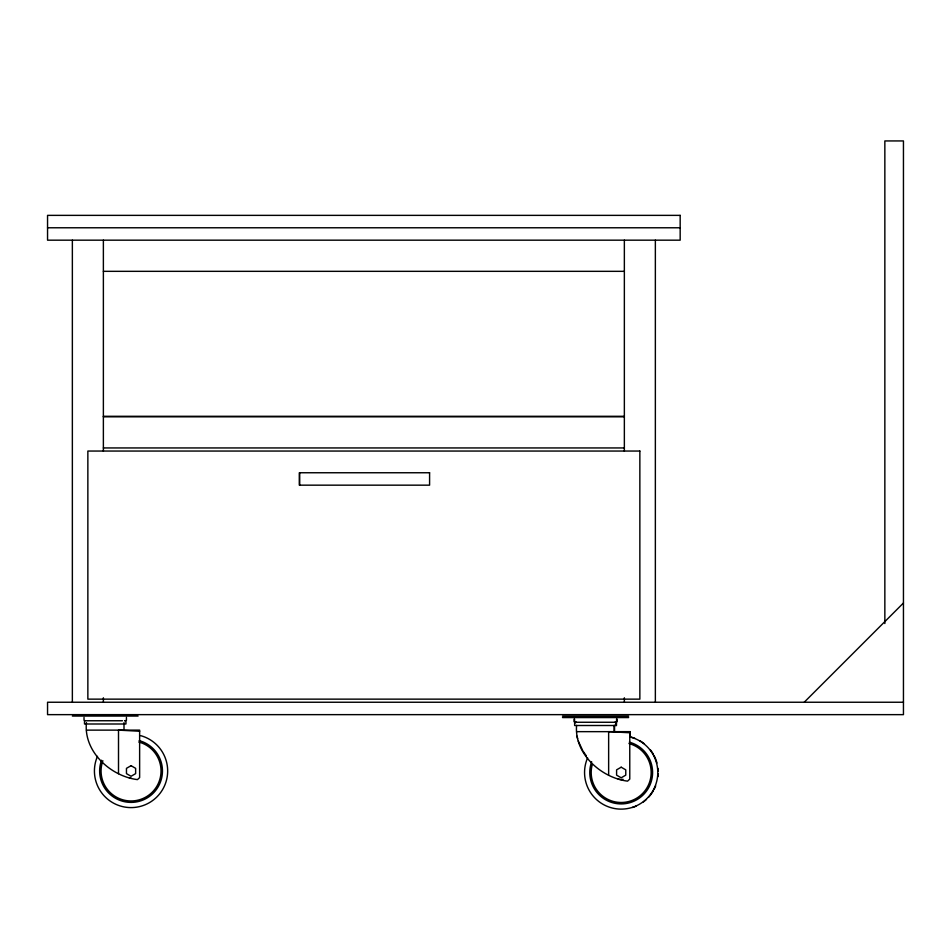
<?xml version="1.0" encoding="UTF-8"?>
<svg xmlns="http://www.w3.org/2000/svg" width="951" height="951" viewBox="0 0 951 951"><rect width="100%" height="100%" fill="white"/><g stroke="black" fill="none" stroke-linecap="round" stroke-linejoin="round"><path stroke-width="1.43" d="M804.213 702.242L903.45 603.005M125.163 720.751L126.435 720.276L126.435 717.458M575.878 722.296L574.642 722.76L574.642 725.506L616.486 725.506L616.486 722.76L614.833 722.296M575.058 722.76L576.294 722.296M615.297 722.261L616.569 721.797L616.569 718.98M47.55 227.776L680.167 227.776M103.374 271.332L624.355 271.332M103.374 416.3L624.355 416.3M103.374 416.8L624.355 416.8M103.374 447.945L624.355 447.945M903.45 702.242L47.55 702.242L47.55 714.641L903.45 714.641L903.45 140.938L884.846 140.938L884.846 623.535M72.359 716.055L138.085 716.055M562.493 716.162L628.635 716.162M562.493 717.565L628.635 717.565M85.959 720.751L122.489 720.751M575.414 722.261L615.713 722.261L616.973 721.797L616.973 718.98M86.446 730.13L139.631 730.13L139.631 777.609L137.431 779.618C110.387 776.194 83.367 751.397 86.446 722.629M576.579 731.652L630.18 731.652L630.18 737.108M629.764 732.757L608.64 731.652L608.64 775.22M139.631 731.248L118.506 730.13L118.506 773.698M575.83 722.261L574.154 721.797L574.154 718.98M124.7 720.787L125.936 721.238L125.936 723.996L84.508 723.996L84.508 721.238M85.281 720.751L84.021 720.276L84.021 717.458M582.868 750.898L586.375 755.926M578.303 741.114L582.487 750.101M576.995 736.229L577.626 738.618M655.358 240.175L655.358 702.242M629.764 731.652L629.764 779.119L627.565 781.14C600.984 777.74 574.166 753.691 576.579 725.399M624.355 240.175L624.355 451.154M624.355 697.784L624.355 702.242M616.07 722.76L616.07 725.506M614.548 725.399L614.548 731.652M614.132 725.399L614.132 731.652M574.559 718.98L574.559 721.797M299.648 472.754L299.648 485.165M123.999 722.629L123.999 730.13M103.374 240.175L103.374 451.154M103.374 697.784L103.374 702.242M72.359 240.175L72.359 702.242M140.522 735.61A36.625 36.625 0 0 1 165.902 782.209A36.625 36.625 0 0 1 118.09 805.235A36.625 36.625 0 0 1 97.477 756.33M138.81 742.018A29.992 29.992 0 0 1 159.78 779.582A29.992 29.992 0 0 1 121.621 799.446A29.992 29.992 0 0 1 102.863 760.729M139.179 740.639A31.407 31.407 0 0 1 161.135 779.986A31.407 31.407 0 0 1 121.169 800.801A31.407 31.407 0 0 1 101.531 760.241M131.048 778.025A7.037 7.037 0 0 1 129.217 777.787M658.187 773.864A36.625 36.625 0 0 1 657.985 776.598M655.679 785.871A36.625 36.625 0 0 1 653.967 789.615M653.301 790.804A36.625 36.625 0 0 1 648.427 797.413M646.514 799.339A36.625 36.625 0 0 1 643.34 801.966M636.243 806.068A36.625 36.625 0 0 1 632.379 807.494M631.072 737.132A36.625 36.625 0 0 1 634.971 738.404M639.904 740.781A36.625 36.625 0 0 1 644.433 743.872M650.222 749.661A36.625 36.625 0 0 1 653.301 754.191M653.967 755.379A36.625 36.625 0 0 1 656.963 763.023M657.985 768.408A36.625 36.625 0 0 1 658.187 771.142M630.656 737.132A36.625 36.625 0 0 1 656.035 783.731A36.625 36.625 0 0 1 608.224 806.757A36.625 36.625 0 0 1 587.611 757.852M628.944 743.527A29.992 29.992 0 0 1 650.151 780.26A29.992 29.992 0 0 1 613.419 801.467A29.992 29.992 0 0 1 592.211 764.735M629.312 742.16A31.407 31.407 0 0 1 651.269 781.508A31.407 31.407 0 0 1 611.303 802.323A31.407 31.407 0 0 1 591.665 761.763M623 779.297A7.037 7.037 0 0 1 617.663 778.596M131.048 765.686L126.459 768.337L126.459 773.627L131.048 776.278L135.636 773.627L135.636 768.337L131.048 765.686M621.181 767.207L616.593 769.846L616.593 775.148L621.181 777.799L625.77 775.148L625.77 769.846L621.181 767.207M680.167 215.366L47.55 215.366L47.55 240.175L680.167 240.175L680.167 215.366M639.857 451.047L87.861 451.047L87.861 699.14L639.857 699.14L639.857 451.047M429.59 472.754L299.351 472.754L299.351 485.165L429.59 485.165L429.59 472.754"/></g></svg>
